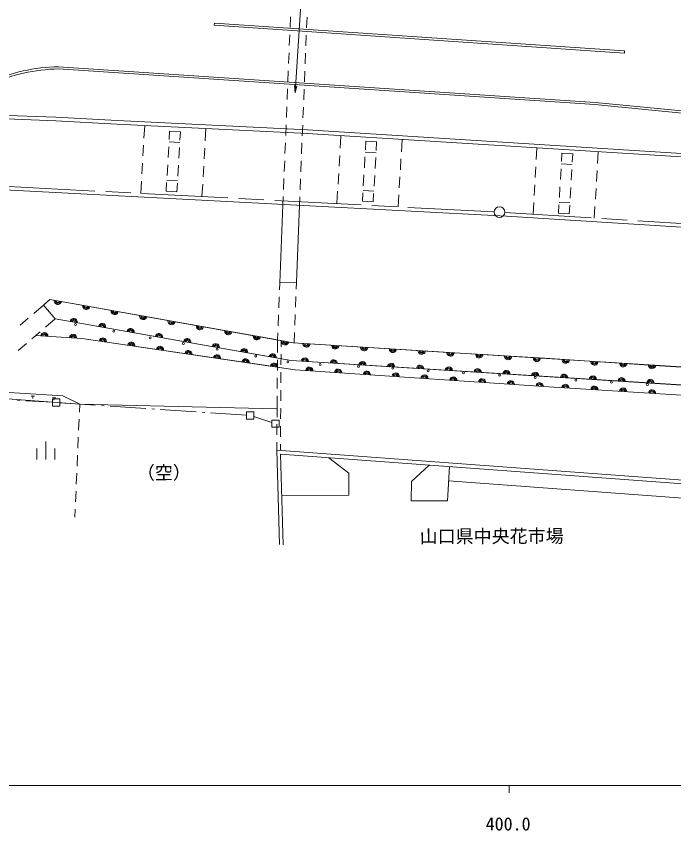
# Model space of a CAD drawing. Units: millimetres, scale not verified. Extents: x 40000 to 680000, y 20000 to 380000.
# Drawn here: x 399558 to 490836, y 198715 to 311853 of the extents above; entities that cross this region are included whole.
import ezdxf
from ezdxf.enums import TextEntityAlignment as Align

# ---------------------------------------------------------------- set-up
doc = ezdxf.new("R2010")
doc.units = ezdxf.units.MM
doc.header["$LTSCALE"] = 1000
doc.linetypes.add('CHAIN', pattern=[18.5, 12, -1.5, 3.5, -1.5])
for name, color, linetype, lineweight in [('M-BGD', 7, 'Continuous', 13), ('M-BMK', 2, 'CHAIN', 13), ('M-BMK-ROW', 30, 'Continuous', 13), ('M-BMK-SRVR', 3, 'Continuous', 13), ('M-STR-HTXT', 7, 'Continuous', 13), ('M-STR-STR1', 1, 'Continuous', 13), ('M-TTL-BAND', 7, 'Continuous', 13)]:
    doc.layers.add(name, color=color, linetype=linetype, lineweight=lineweight)
doc.styles.add('ＭＳ ゴシック', font='')
doc.styles.get('ＭＳ ゴシック').set_extended_font_data('MS Gothic')

# ---------------------------------------------------------------- blocks, each defined once
blk = doc.blocks.new('open_arrow')
at = {"color": 0, "linetype": 'Continuous', "lineweight": -2}
blk.add_lwpolyline([(7.5, 1.25), (0, 0), (7.5, -1.25)], dxfattribs=at)

msp = doc.modelspace()

# ---------------------------------------------------------------- linework, layer by layer
at = {"layer": 'M-BGD'}
for p, q in [((437563, 310280), (437623, 311778)), ((439864, 310239), (439923, 311738)), ((427069, 310905), (427050, 310605)), ((427050, 310605), (483992, 306744)), ((427069, 310905), (483991, 307044)), ((437463, 307782), (437523, 309280)), ((439764, 307741), (439824, 309240)), ((437363, 305284), (437423, 306782)), ((439664, 305243), (439724, 306742)), ((483991, 307044), (483992, 306744)), ((405396, 304541), (479900, 299578)), ((405415, 304842), (479919, 299879)), ((437263, 302786), (437323, 304284)), ((439565, 302745), (439624, 304244)), ((479919, 299879), (509886, 296947)), ((479890, 299578), (509857, 296646)), ((396476, 297660), (405030, 297319)), ((413525, 296887), (405030, 297319)), ((439971, 295576), (413525, 296887)), ((439961, 295575), (532476, 289763)), ((403315, 271743), (401976, 270586)), ((403315, 271743), (404214, 272517)), ((404954, 269845), (403315, 271743)), ((404214, 272517), (438008, 266503)), ((404214, 272517), (435562, 266946)), ((401219, 269933), (400084, 268952)), ((404954, 269845), (403615, 268689)), ((437706, 264018), (404954, 269845)), ((404954, 269845), (435591, 264392)), ((402858, 268035), (401723, 267055)), ((402228, 267492), (408660, 267104)), ((408660, 267104), (402229, 267492)), ((438261, 262748), (408660, 267104)), ((408660, 267104), (435605, 263140)), ((400966, 266401), (399830, 265421)), ((435820, 265128), (435833, 266890)), ((436063, 266857), (438008, 266503)), ((436326, 265932), (436332, 266801)), ((438008, 266503), (565645, 258547)), ((438008, 266503), (458053, 265230)), ((436309, 263432), (436319, 264932)), ((458053, 265230), (472940, 264349)), ((435803, 262629), (435814, 264128)), ((565488, 256043), (437706, 264018)), ((437706, 264018), (498965, 260182)), ((472940, 264349), (488117, 263360)), ((436106, 263071), (438261, 262748)), ((474205, 260327), (438261, 262748)), ((438261, 262748), (474205, 260327)), ((488117, 263360), (504837, 262295)), ((435786, 260129), (435796, 261629)), ((436291, 260932), (436302, 262432)), ((565397, 254611), (474205, 260327)), ((474205, 260327), (565398, 254610)), ((392562, 259146), (408370, 257989)), ((406003, 259112), (394382, 259844)), ((401626, 259087), (402077, 259059)), ((408370, 257989), (406003, 259112)), ((435767, 257311), (435779, 259129)), ((436274, 258432), (436284, 259932)), ((401787, 258937), (401897, 258928)), ((401817, 258797), (401847, 258797)), ((401837, 258797), (401837, 258767)), ((404581, 258897), (405042, 258868)), ((404742, 258747), (404862, 258738)), ((404783, 258607), (404813, 258607)), ((404793, 258607), (404793, 258547)), ((408370, 257989), (408322, 256869)), ((408370, 257989), (435665, 257311)), ((435767, 257311), (435758, 256186)), ((436256, 255932), (436267, 257432)), ((408279, 255870), (408215, 254371)), ((435751, 255186), (435740, 253687)), ((436239, 253432), (436249, 254932)), ((403669, 250300), (403661, 252804)), ((408171, 253372), (408107, 251873)), ((435733, 252687), (435725, 251562)), ((436225, 251515), (436232, 252432)), ((402417, 250296), (402412, 251798)), ((404921, 250305), (404916, 251807)), ((435725, 251562), (436121, 238453)), ((499181, 246882), (435725, 251562)), ((408064, 250874), (407999, 249376)), ((499142, 246381), (436248, 251023)), ((436248, 251023), (436622, 238414)), ((442930, 250525), (445732, 248371)), ((456865, 249501), (454439, 247249)), ((459700, 249290), (459436, 244562)), ((407956, 248377), (407892, 246878)), ((445732, 248371), (445752, 245317)), ((454439, 247249), (454378, 244545)), ((498999, 244397), (459587, 247307)), ((407849, 245879), (407784, 244380)), ((445752, 245317), (436418, 245285)), ((454378, 244545), (459436, 244562)), ((407741, 243381), (407693, 242262))]:
    msp.add_line(p, q, dxfattribs=at)
for centre in [(407782, 269034), (413113, 268111), (418154, 267176), (422754, 266391), (427464, 265596), (432826, 264663), (437266, 263837), (441764, 263471), (447073, 263229), (451831, 262955), (456760, 262591), (461659, 262328), (466678, 262014), (471607, 261661), (477257, 261309), (482186, 261026), (487174, 260712)]:
    msp.add_circle(centre, 140, dxfattribs=at)
for centre, radius, start, end in [((405860, 280165), 24678, 91.02947, 114.0246), ((405860, 280165), 24378, 91.02947, 114.0246), ((405334, 272318), 501, 169.90944, 349.90944), ((405334, 272318), 361, 169.90944, 349.90944), ((405334, 272318), 220, 169.90944, 349.90944), ((409278, 271616), 501, 169.90944, 349.90944), ((409278, 271616), 361, 169.90944, 349.90944), ((409278, 271616), 220, 169.90944, 349.90944), ((413222, 270914), 501, 169.90944, 349.90944), ((413222, 270914), 361, 169.90944, 349.90944), ((413222, 270914), 220, 169.90944, 349.90944), ((407525, 269388), 501, 349.91156, 169.91156), ((407525, 269388), 361, 349.91156, 169.91156), ((407525, 269388), 220, 349.91156, 169.91156), ((417167, 270212), 501, 169.90944, 349.90944), ((417167, 270212), 361, 169.90944, 349.90944), ((417167, 270212), 220, 169.90944, 349.90944), ((421111, 269510), 501, 169.90944, 349.90944), ((421111, 269510), 361, 169.90944, 349.90944), ((421111, 269510), 220, 169.90944, 349.90944), ((411469, 268686), 501, 349.91156, 169.91156), ((411469, 268686), 361, 349.91156, 169.91156), ((411469, 268686), 220, 349.91156, 169.91156), ((415414, 267985), 501, 349.91156, 169.91156), ((415414, 267985), 361, 349.91156, 169.91156), ((415414, 267985), 220, 349.91156, 169.91156), ((425055, 268808), 501, 169.90944, 349.90944), ((425055, 268808), 361, 169.90944, 349.90944), ((425055, 268808), 220, 169.90944, 349.90944), ((428999, 268106), 501, 169.90944, 349.90944), ((428999, 268106), 361, 169.90944, 349.90944), ((428999, 268106), 220, 169.90944, 349.90944), ((403445, 267419), 501, 356.54223, 176.54223), ((403445, 267419), 361, 356.54223, 176.54223), ((403445, 267419), 220, 356.54223, 176.54223), ((407444, 267177), 501, 356.54223, 176.54223), ((407444, 267177), 361, 356.54223, 176.54223), ((407444, 267177), 220, 356.54223, 176.54223), ((411569, 266676), 501, 351.62954, 171.62954), ((411569, 266676), 361, 351.62954, 171.62954), ((419358, 267283), 501, 349.91156, 169.91156), ((419358, 267283), 361, 349.91156, 169.91156), ((419358, 267283), 220, 349.91156, 169.91156), ((423302, 266581), 501, 349.91156, 169.91156), ((432944, 267404), 501, 169.90944, 349.90944), ((432944, 267404), 361, 169.90944, 349.90944), ((432944, 267404), 220, 169.90944, 349.90944), ((411569, 266676), 220, 351.62954, 171.62954), ((415533, 266092), 501, 351.62954, 171.62954), ((415533, 266092), 361, 351.62954, 171.62954), ((415533, 266092), 220, 351.62954, 171.62954), ((419497, 265509), 501, 351.62954, 171.62954), ((423302, 266581), 361, 349.91156, 169.91156), ((423302, 266581), 220, 349.91156, 169.91156), ((427246, 265879), 501, 349.91156, 169.91156), ((427246, 265879), 361, 349.91156, 169.91156), ((427246, 265879), 220, 349.91156, 169.91156), ((436888, 266702), 501, 169.90944, 349.90944), ((436888, 266702), 361, 169.90944, 349.90944), ((436888, 266702), 220, 169.90944, 349.90944), ((439850, 266388), 501, 176.43331, 356.43331), ((439850, 266388), 361, 176.43331, 356.43331), ((439850, 266388), 220, 176.43331, 356.43331), ((443848, 266139), 501, 176.43331, 356.43331), ((443848, 266139), 361, 176.43331, 356.43331), ((443848, 266139), 220, 176.43331, 356.43331), ((447847, 265890), 501, 176.43331, 356.43331), ((447847, 265890), 361, 176.43331, 356.43331), ((447847, 265890), 220, 176.43331, 356.43331), ((419497, 265509), 361, 351.62954, 171.62954), ((419497, 265509), 220, 351.62954, 171.62954), ((423460, 264926), 501, 351.62954, 171.62954), ((423460, 264926), 361, 351.62954, 171.62954), ((423460, 264926), 220, 351.62954, 171.62954), ((427424, 264343), 501, 351.62954, 171.62954), ((431191, 265177), 501, 349.91156, 169.91156), ((431191, 265177), 361, 349.91156, 169.91156), ((431191, 265177), 220, 349.91156, 169.91156), ((435135, 264476), 501, 349.91156, 169.91156), ((435135, 264476), 361, 349.91156, 169.91156), ((451845, 265641), 501, 176.43331, 356.43331), ((451845, 265641), 361, 176.43331, 356.43331), ((451845, 265641), 220, 176.43331, 356.43331), ((455844, 265392), 501, 176.43331, 356.43331), ((455844, 265392), 361, 176.43331, 356.43331), ((455844, 265392), 220, 176.43331, 356.43331), ((459842, 265142), 501, 176.43331, 356.43331), ((459842, 265142), 361, 176.43331, 356.43331), ((459842, 265142), 220, 176.43331, 356.43331), ((463841, 264893), 501, 176.43331, 356.43331), ((463841, 264893), 361, 176.43331, 356.43331), ((463841, 264893), 220, 176.43331, 356.43331), ((427424, 264343), 361, 351.62954, 171.62954), ((427424, 264343), 220, 351.62954, 171.62954), ((431387, 263760), 501, 351.62954, 171.62954), ((431387, 263760), 361, 351.62954, 171.62954), ((431387, 263760), 220, 351.62954, 171.62954), ((435351, 263176), 501, 351.62954, 171.62954), ((435135, 264476), 220, 349.91156, 169.91156), ((439620, 263899), 501, 356.42878, 176.42878), ((439620, 263899), 361, 356.42878, 176.42878), ((439620, 263899), 220, 356.42878, 176.42878), ((443619, 263649), 501, 356.42878, 176.42878), ((443619, 263649), 361, 356.42878, 176.42878), ((443619, 263649), 220, 356.42878, 176.42878), ((447617, 263400), 501, 356.42878, 176.42878), ((447617, 263400), 361, 356.42878, 176.42878), ((447617, 263400), 220, 356.42878, 176.42878), ((451616, 263150), 501, 356.42878, 176.42878), ((467839, 264644), 501, 176.43331, 356.43331), ((467839, 264644), 361, 176.43331, 356.43331), ((467839, 264644), 220, 176.43331, 356.43331), ((471838, 264395), 501, 176.43331, 356.43331), ((471838, 264395), 361, 176.43331, 356.43331), ((471838, 264395), 220, 176.43331, 356.43331), ((475836, 264145), 501, 176.43331, 356.43331), ((475836, 264145), 361, 176.43331, 356.43331), ((475836, 264145), 220, 176.43331, 356.43331), ((479834, 263896), 501, 176.43331, 356.43331), ((479834, 263896), 361, 176.43331, 356.43331), ((479834, 263896), 220, 176.43331, 356.43331), ((483833, 263647), 501, 176.43331, 356.43331), ((483833, 263647), 361, 176.43331, 356.43331), ((483833, 263647), 220, 176.43331, 356.43331), ((435351, 263176), 361, 351.62954, 171.62954), ((435351, 263176), 220, 351.62954, 171.62954), ((440244, 262615), 501, 356.14704, 176.14704), ((440244, 262615), 361, 356.14704, 176.14704), ((440244, 262615), 220, 356.14704, 176.14704), ((444242, 262345), 501, 356.14704, 176.14704), ((444242, 262345), 361, 356.14704, 176.14704), ((444242, 262345), 220, 356.14704, 176.14704), ((448239, 262076), 501, 356.14704, 176.14704), ((451616, 263150), 361, 356.42878, 176.42878), ((451616, 263150), 220, 356.42878, 176.42878), ((455614, 262901), 501, 356.42878, 176.42878), ((455614, 262901), 361, 356.42878, 176.42878), ((455614, 262901), 220, 356.42878, 176.42878), ((459613, 262651), 501, 356.42878, 176.42878), ((459613, 262651), 361, 356.42878, 176.42878), ((459613, 262651), 220, 356.42878, 176.42878), ((463611, 262402), 501, 356.42878, 176.42878), ((463611, 262402), 361, 356.42878, 176.42878), ((463611, 262402), 220, 356.42878, 176.42878), ((467610, 262152), 501, 356.42878, 176.42878), ((467610, 262152), 361, 356.42878, 176.42878), ((487831, 263398), 501, 176.43331, 356.43331), ((487831, 263398), 361, 176.43331, 356.43331), ((487831, 263398), 220, 176.43331, 356.43331), ((448239, 262076), 361, 356.14704, 176.14704), ((448239, 262076), 220, 356.14704, 176.14704), ((452236, 261807), 501, 356.14704, 176.14704), ((452236, 261807), 361, 356.14704, 176.14704), ((452236, 261807), 220, 356.14704, 176.14704), ((456233, 261538), 501, 356.14704, 176.14704), ((456233, 261538), 361, 356.14704, 176.14704), ((456233, 261538), 220, 356.14704, 176.14704), ((460230, 261269), 501, 356.14704, 176.14704), ((460230, 261269), 361, 356.14704, 176.14704), ((460230, 261269), 220, 356.14704, 176.14704), ((464228, 260999), 501, 356.14704, 176.14704), ((464228, 260999), 361, 356.14704, 176.14704), ((467610, 262152), 220, 356.42878, 176.42878), ((471608, 261902), 501, 356.42878, 176.42878), ((471608, 261902), 361, 356.42878, 176.42878), ((471608, 261902), 220, 356.42878, 176.42878), ((475607, 261653), 501, 356.42878, 176.42878), ((475607, 261653), 361, 356.42878, 176.42878), ((475607, 261653), 220, 356.42878, 176.42878), ((479605, 261403), 501, 356.42878, 176.42878), ((479605, 261403), 361, 356.42878, 176.42878), ((479605, 261403), 220, 356.42878, 176.42878), ((483604, 261154), 501, 356.42878, 176.42878), ((483604, 261154), 361, 356.42878, 176.42878), ((483604, 261154), 220, 356.42878, 176.42878), ((487602, 260904), 501, 356.42878, 176.42878), ((464228, 260999), 220, 356.14704, 176.14704), ((468225, 260730), 501, 356.14704, 176.14704), ((468225, 260730), 361, 356.14704, 176.14704), ((468225, 260730), 220, 356.14704, 176.14704), ((472222, 260461), 501, 356.14704, 176.14704), ((472222, 260461), 361, 356.14704, 176.14704), ((472222, 260461), 220, 356.14704, 176.14704), ((475819, 260226), 501, 356.41277, 176.41277), ((475819, 260226), 361, 356.41277, 176.41277), ((475819, 260226), 220, 356.41277, 176.41277), ((479817, 259976), 501, 356.41277, 176.41277), ((479817, 259976), 361, 356.41277, 176.41277), ((483816, 259725), 501, 356.41277, 176.41277), ((487602, 260904), 361, 356.42878, 176.42878), ((487602, 260904), 220, 356.42878, 176.42878), ((479817, 259976), 220, 356.41277, 176.41277), ((483816, 259725), 361, 356.41277, 176.41277), ((483816, 259725), 220, 356.41277, 176.41277), ((487814, 259474), 501, 356.41277, 176.41277), ((487814, 259474), 361, 356.41277, 176.41277), ((487814, 259474), 220, 356.41277, 176.41277)]:
    msp.add_arc(centre, radius, start, end, dxfattribs=at)
at = {"layer": 'M-BMK'}
for p, q in [((465899, 284687), (394394, 288418)), ((467402, 284602), (566158, 278340))]:
    msp.add_line(p, q, dxfattribs=at)
at = {"layer": 'M-BMK-ROW'}
for p, q in [((399679, 258519), (400078, 258496)), ((400877, 258450), (404583, 258236)), ((404582, 258707), (405583, 258710)), ((404585, 257705), (404582, 258707)), ((405583, 258710), (405587, 257709)), ((405585, 258169), (410576, 257836)), ((405587, 257709), (404585, 257705)), ((411375, 257782), (411774, 257756)), ((412572, 257702), (417561, 257369)), ((418359, 257316), (418758, 257289)), ((419556, 257236), (424545, 256902)), ((425343, 256849), (425743, 256822)), ((431530, 256896), (432532, 256899)), ((431534, 255894), (431530, 256896)), ((432532, 256899), (432535, 255898)), ((426541, 256769), (431532, 256435)), ((432535, 255898), (431534, 255894)), ((432534, 256238), (435041, 255426)), ((435040, 255766), (436041, 255770)), ((435043, 254765), (435040, 255766)), ((436041, 255770), (436045, 254768)), ((436045, 254768), (435043, 254765))]:
    msp.add_line(p, q, dxfattribs=at)
at = {"layer": 'M-BMK-SRVR'}
msp.add_circle((466650, 284650), 751, dxfattribs=at)
at = {"layer": 'M-STR-HTXT'}
msp.add_lwpolyline([(438292, 301215), (440764, 340315), (474166, 340315)], dxfattribs=at)
at = {"layer": 'M-STR-STR1'}
for p, q in [((437163, 300288), (437223, 301786)), ((439465, 300247), (439525, 301746)), ((437064, 297790), (437123, 299288)), ((439365, 297749), (439425, 299248)), ((396494, 298161), (405049, 297820)), ((413544, 297388), (405049, 297820)), ((439990, 296076), (413544, 297388)), ((417382, 296650), (417284, 294942)), ((436964, 295292), (437024, 296790)), ((439266, 295251), (439325, 296750)), ((420850, 295911), (420782, 294733)), ((420850, 295911), (422353, 295816)), ((422353, 295816), (422285, 294643)), ((425887, 296268), (425786, 294530)), ((439990, 296076), (532504, 290264)), ((420765, 294408), (422268, 294323)), ((436864, 292794), (436924, 294292)), ((439166, 292753), (439226, 294252)), ((444620, 295191), (444524, 293528)), ((448098, 294492), (448030, 293314)), ((448098, 294492), (449590, 294397)), ((449590, 294397), (449522, 293224)), ((453125, 294699), (453029, 293036)), ((417227, 293943), (417141, 292446)), ((420724, 293735), (420638, 292237)), ((422227, 293645), (422141, 292147)), ((425728, 293532), (425641, 292034)), ((471848, 293551), (471754, 291953)), ((444466, 292529), (444379, 291032)), ((447972, 292316), (447885, 290818)), ((448013, 292989), (449505, 292904)), ((449465, 292226), (449378, 290728)), ((452971, 292038), (452884, 290540)), ((475316, 292842), (475248, 291665)), ((475316, 292842), (476819, 292757)), ((476819, 292757), (476751, 291585)), ((480343, 293020), (480251, 291417)), ((417084, 291447), (416998, 289950)), ((420580, 291239), (420494, 289742)), ((422083, 291149), (421996, 289652)), ((425584, 291036), (425497, 289538)), ((436764, 290296), (436824, 291794)), ((439066, 290255), (439126, 291754)), ((471696, 290955), (471608, 289457)), ((475231, 291350), (476724, 291255)), ((444321, 290033), (444235, 288536)), ((447828, 289820), (447741, 288323)), ((449320, 289730), (449234, 288233)), ((475190, 290666), (475104, 289169)), ((476693, 290586), (476606, 289089)), ((480193, 290418), (480107, 288921)), ((416941, 288952), (416843, 287243)), ((420436, 288743), (420368, 287566)), ((420453, 289059), (421956, 288984)), ((421938, 288653), (421871, 287481)), ((425439, 288540), (425338, 286802)), ((436664, 287798), (436724, 289296)), ((438967, 287757), (439027, 289256)), ((452826, 289542), (452740, 288044)), ((394376, 287918), (467624, 284102)), ((420368, 287566), (421871, 287481)), ((444177, 287538), (444081, 285874)), ((447700, 287640), (449203, 287565)), ((471549, 288459), (471461, 286962)), ((475046, 288171), (474959, 286673)), ((476549, 288091), (476462, 286593)), ((480050, 287922), (479964, 286425)), ((436579, 285671), (436624, 286798)), ((438882, 285636), (438927, 286758)), ((447683, 287324), (447615, 286147)), ((449176, 287234), (449108, 286062)), ((452682, 287046), (452586, 285383)), ((436579, 285671), (436144, 274833)), ((438881, 285599), (438454, 274898)), ((447615, 286147), (449108, 286062)), ((471403, 285963), (471309, 284365)), ((474902, 285675), (474834, 284497)), ((474919, 286000), (476421, 285925)), ((476404, 285595), (476336, 284422)), ((479906, 285427), (479814, 283823)), ((467614, 284102), (566871, 277792)), ((474834, 284497), (476336, 284422)), ((436144, 274833), (436106, 273860)), ((436146, 274890), (438454, 274898)), ((438454, 274898), (438415, 273924)), ((436067, 272860), (436008, 271362)), ((438376, 272925), (438317, 271426)), ((438277, 270427), (438218, 268928)), ((435969, 270362), (435910, 268863)), ((435871, 267864), (435833, 266890)), ((438179, 267929), (438122, 266482))]:
    msp.add_line(p, q, dxfattribs=at)
at = {"layer": 'M-TTL-BAND'}
for p, q in [((40000, 205000), (579000, 205000)), ((468000, 205000), (468000, 204000))]:
    msp.add_line(p, q, dxfattribs=at)

# ---------------------------------------------------------------- block references
at = {"layer": 'M-STR-HTXT', "xscale": 133, "yscale": 133, "rotation": 86.4}
msp.add_blockref('open_arrow', (438292, 301215), dxfattribs=at)

# ---------------------------------------------------------------- texts
at = {"layer": 'M-BGD', "style": 'ＭＳ ゴシック'}
for s, p in [('（空）', (416299, 246973)), ('山口県中央花市場', (455562, 238129))]:
    msp.add_text(s, height=1833, rotation=0.196, dxfattribs=at).set_placement(p, align=Align.BOTTOM_LEFT)
at = {"layer": 'M-TTL-BAND', "style": 'ＭＳ ゴシック'}
msp.add_text('400.0', height=1833, dxfattribs=at).set_placement((467844, 198195), align=Align.BOTTOM_CENTER)

doc.saveas('drawing.dxf')
